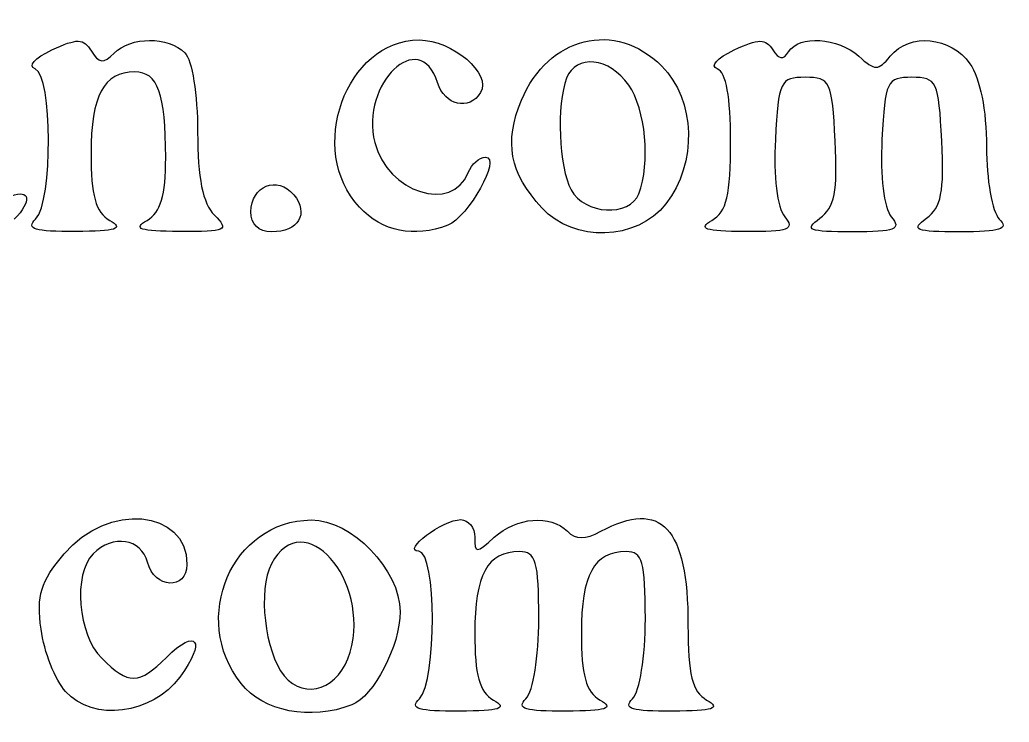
# Model space of a CAD drawing. Extents: x 1.04 to 4.15, y 7.76 to 9.54.
# Drawn here: x 3.6608 to 3.9702, y 8.2825 to 8.5021 of the extents above; entities that cross this region are included whole.
import ezdxf

# ---------------------------------------------------------------- set-up
doc = ezdxf.new("R2010")
doc.units = 0
doc.layers.add('Layer_1', color=7, linetype='CONTINUOUS')

msp = doc.modelspace()

# ---------------------------------------------------------------- linework, layer by layer
at = {"layer": 'Layer_1', "color": 7}
for points in [[(3.854405, 8.447733), (3.854405, 8.447733)], [(3.76701, 8.443509), (3.76701, 8.443509)], [(3.733095, 8.442104), (3.733095, 8.442104)], [(3.824059, 8.443294), (3.824059, 8.443294)], [(3.665762, 8.439795), (3.665762, 8.439794)], [(3.877262, 8.439391), (3.877262, 8.439394)], [(3.764118, 8.304344), (3.764118, 8.304344)], [(3.675139, 8.292044), (3.675139, 8.292044)], [(3.73, 8.294581), (3.73, 8.294581)], [(3.785758, 8.289798), (3.785758, 8.289798)]]:
    msp.add_lwpolyline(points, close=True, dxfattribs=at)
for points in [[(3.791429, 8.482461), (3.785852, 8.500032), (3.767197, 8.482177), (3.771833, 8.463705)], [(3.817666, 8.476947), (3.826046, 8.497004), (3.84708, 8.502112), (3.86158, 8.487612)], [(3.670834, 8.492668), (3.67879, 8.496402), (3.680695, 8.496345), (3.683195, 8.492299)], [(3.69029, 8.491656), (3.695552, 8.496918), (3.707232, 8.496991), (3.712429, 8.491795)], [(3.884167, 8.492667), (3.891872, 8.496283), (3.894057, 8.496298), (3.896251, 8.492745)], [(3.901209, 8.492102), (3.90449, 8.497411), (3.916631, 8.496641), (3.923188, 8.490707)], [(3.933026, 8.490707), (3.939174, 8.498116), (3.951923, 8.496925), (3.957906, 8.488382)], [(3.76701, 8.443509), (3.750355, 8.461238), (3.762748, 8.495794), (3.78576, 8.495794)], [(3.78576, 8.495794), (3.796116, 8.495794), (3.808486, 8.485154), (3.804892, 8.479338)], [(3.665595, 8.486746), (3.663212, 8.487609), (3.665455, 8.490144), (3.670834, 8.492668)], [(3.683195, 8.492299), (3.685549, 8.48849), (3.686994, 8.488359), (3.69029, 8.491656)], [(3.712429, 8.491795), (3.714683, 8.48954), (3.716429, 8.478736), (3.716429, 8.467033)], [(3.85124, 8.481719), (3.84521, 8.490327), (3.834711, 8.491479), (3.831785, 8.483854)], [(3.878929, 8.486746), (3.876546, 8.487608), (3.878789, 8.490143), (3.884167, 8.492667)], [(3.896251, 8.492745), (3.898134, 8.489697), (3.899605, 8.489506), (3.901209, 8.492102)], [(3.923188, 8.490707), (3.928223, 8.48615), (3.929244, 8.48615), (3.933026, 8.490707)], [(3.665762, 8.439794), (3.671227, 8.44526), (3.671087, 8.48476), (3.665595, 8.486746)], [(3.86158, 8.487612), (3.872127, 8.477065), (3.872717, 8.457116), (3.862853, 8.444577)], [(3.883095, 8.464015), (3.883095, 8.477967), (3.881668, 8.485755), (3.878929, 8.486746)], [(3.957906, 8.488382), (3.961097, 8.483827), (3.963095, 8.473814), (3.963095, 8.462382)], [(3.696739, 8.485795), (3.68704, 8.485795), (3.683095, 8.478421), (3.683095, 8.460294)], [(3.706429, 8.459021), (3.706429, 8.479114), (3.704011, 8.485795), (3.696739, 8.485795)], [(3.831785, 8.483854), (3.828613, 8.475589), (3.829413, 8.456007), (3.833213, 8.448908)], [(3.906429, 8.484124), (3.898607, 8.484124), (3.898033, 8.48293), (3.897087, 8.464676)], [(3.915784, 8.464217), (3.914821, 8.482957), (3.914273, 8.484124), (3.906429, 8.484124)], [(3.939762, 8.484124), (3.931941, 8.484124), (3.931367, 8.48293), (3.930421, 8.464676)], [(3.949117, 8.464217), (3.948155, 8.482957), (3.947607, 8.484124), (3.939762, 8.484124)], [(3.804892, 8.479338), (3.801308, 8.47354), (3.7937, 8.475305), (3.791429, 8.482461)], [(3.854405, 8.447733), (3.858082, 8.457315), (3.85651, 8.474194), (3.85124, 8.481719)], [(3.824059, 8.443294), (3.814002, 8.454282), (3.812187, 8.463835), (3.817666, 8.476947)], [(3.716429, 8.467033), (3.716429, 8.452603), (3.718026, 8.444673), (3.721667, 8.441033)], [(3.771833, 8.463705), (3.775756, 8.448071), (3.796148, 8.44157), (3.801066, 8.454386)], [(3.877262, 8.439394), (3.881851, 8.442067), (3.883095, 8.447319), (3.883095, 8.464015)], [(3.897087, 8.464676), (3.896493, 8.453206), (3.897686, 8.443293), (3.899995, 8.44051)], [(3.91098, 8.440051), (3.91563, 8.443451), (3.916599, 8.448326), (3.915784, 8.464217)], [(3.930421, 8.464676), (3.929826, 8.453206), (3.931019, 8.443293), (3.933329, 8.44051)], [(3.944313, 8.440051), (3.948964, 8.443451), (3.949933, 8.448326), (3.949117, 8.464217)], [(3.963095, 8.462382), (3.963095, 8.452157), (3.964895, 8.441991), (3.967095, 8.439791)], [(3.683095, 8.460294), (3.683095, 8.447143), (3.684545, 8.441948), (3.688929, 8.439395)], [(3.700595, 8.439395), (3.704887, 8.441894), (3.706429, 8.447082), (3.706429, 8.459021)], [(3.80641, 8.459128), (3.811544, 8.459128), (3.801136, 8.440368), (3.794613, 8.437865)], [(3.801066, 8.454386), (3.802067, 8.456994), (3.804472, 8.459128), (3.80641, 8.459128)], [(3.733095, 8.442104), (3.733095, 8.450171), (3.741435, 8.453478), (3.746472, 8.447409)], [(3.658095, 8.447), (3.664099, 8.449304), (3.664648, 8.445347), (3.659095, 8.439794)], [(3.746472, 8.447409), (3.751368, 8.44151), (3.747969, 8.435794), (3.739565, 8.435794)], [(3.833213, 8.448908), (3.837373, 8.441135), (3.851571, 8.440348), (3.854405, 8.447733)], [(3.794613, 8.437865), (3.784137, 8.433845), (3.774175, 8.435882), (3.76701, 8.443509)], [(3.862853, 8.444577), (3.853706, 8.432947), (3.834122, 8.4323), (3.824059, 8.443294)], [(3.721667, 8.441033), (3.726429, 8.436271), (3.725444, 8.435804), (3.710833, 8.435896)], [(3.739565, 8.435794), (3.735439, 8.435794), (3.733095, 8.438081), (3.733095, 8.442104)], [(3.899995, 8.44051), (3.903283, 8.436548), (3.901305, 8.435807), (3.88767, 8.435892)], [(3.933329, 8.44051), (3.936614, 8.436551), (3.934659, 8.435791), (3.9212, 8.435791)], [(3.678262, 8.435896), (3.665429, 8.435818), (3.662651, 8.436684), (3.665762, 8.439795)], [(3.688929, 8.439395), (3.693465, 8.436753), (3.691094, 8.435975), (3.678262, 8.435896)], [(3.710833, 8.435896), (3.698293, 8.435974), (3.696044, 8.436744), (3.700595, 8.439395)], [(3.88767, 8.435892), (3.875014, 8.43597), (3.872717, 8.436743), (3.877262, 8.439391)], [(3.9212, 8.435791), (3.90736, 8.435791), (3.905955, 8.436376), (3.91098, 8.440051)], [(3.954792, 8.435791), (3.940742, 8.435791), (3.939293, 8.43638), (3.944313, 8.440051)], [(3.967095, 8.439791), (3.970206, 8.43668), (3.967472, 8.435791), (3.954792, 8.435791)], [(3.674705, 8.335127), (3.688285, 8.351266), (3.713091, 8.349114), (3.713091, 8.331798)], [(3.764118, 8.304344), (3.770581, 8.326985), (3.749507, 8.35068), (3.739513, 8.332007)], [(3.842514, 8.342156), (3.861447, 8.352288), (3.869758, 8.343349), (3.869758, 8.312849)], [(3.809187, 8.340281), (3.816178, 8.346608), (3.826748, 8.347474), (3.832067, 8.342156)], [(3.73, 8.294581), (3.713997, 8.314926), (3.727109, 8.345442), (3.751962, 8.345692)], [(3.751962, 8.345692), (3.764493, 8.345817), (3.779758, 8.330084), (3.779758, 8.317043)], [(3.785591, 8.335904), (3.78009, 8.336044), (3.793041, 8.345798), (3.798729, 8.345798)], [(3.798729, 8.345798), (3.801128, 8.345798), (3.803091, 8.343315), (3.803091, 8.340281)], [(3.700724, 8.332465), (3.698784, 8.339883), (3.689905, 8.341278), (3.683758, 8.335131)], [(3.832067, 8.342156), (3.834701, 8.339522), (3.837593, 8.339522), (3.842514, 8.342156)], [(3.803091, 8.340281), (3.803091, 8.335148), (3.803515, 8.335148), (3.809187, 8.340281)], [(3.66746, 8.311535), (3.666032, 8.322181), (3.667309, 8.326336), (3.674705, 8.335127)], [(3.683758, 8.335131), (3.67742, 8.328793), (3.67896, 8.309929), (3.686425, 8.302465)], [(3.785758, 8.289798), (3.791288, 8.295328), (3.791142, 8.335763), (3.785591, 8.335904)], [(3.817091, 8.335798), (3.807033, 8.335798), (3.803091, 8.328619), (3.803091, 8.310297)], [(3.823091, 8.314798), (3.823091, 8.332798), (3.822235, 8.335798), (3.817091, 8.335798)], [(3.850425, 8.335798), (3.840366, 8.335798), (3.836425, 8.328619), (3.836425, 8.310297)], [(3.856425, 8.314798), (3.856425, 8.332798), (3.855568, 8.335798), (3.850425, 8.335798)], [(3.713091, 8.331798), (3.713091, 8.32362), (3.702893, 8.32417), (3.700724, 8.332465)], [(3.739513, 8.332007), (3.735194, 8.323936), (3.737414, 8.304306), (3.743472, 8.297006)], [(3.779758, 8.317043), (3.779758, 8.306391), (3.771516, 8.290519), (3.764609, 8.287868)], [(3.819091, 8.289798), (3.821356, 8.292062), (3.823091, 8.302909), (3.823091, 8.314798)], [(3.852425, 8.289798), (3.854689, 8.292062), (3.856425, 8.302909), (3.856425, 8.314798)], [(3.675139, 8.292044), (3.671869, 8.295657), (3.668413, 8.304428), (3.66746, 8.311535)], [(3.706703, 8.302742), (3.716206, 8.312246), (3.719213, 8.307797), (3.71087, 8.296577)], [(3.869758, 8.312849), (3.869758, 8.297267), (3.871059, 8.292038), (3.875591, 8.289398)], [(3.803091, 8.310297), (3.803091, 8.297146), (3.804541, 8.291951), (3.808925, 8.289398)], [(3.836425, 8.310297), (3.836425, 8.297146), (3.837875, 8.291951), (3.842258, 8.289398)], [(3.743472, 8.297006), (3.750054, 8.289075), (3.760855, 8.292913), (3.764118, 8.304344)], [(3.686425, 8.302465), (3.694832, 8.294057), (3.698062, 8.294102), (3.706703, 8.302742)], [(3.71087, 8.296577), (3.702096, 8.284775), (3.683816, 8.282456), (3.675139, 8.292044)], [(3.764609, 8.287868), (3.751685, 8.282909), (3.73693, 8.285771), (3.73, 8.294581)], [(3.798258, 8.285899), (3.785425, 8.285821), (3.782647, 8.286687), (3.785758, 8.289798)], [(3.808925, 8.289398), (3.813461, 8.286756), (3.81109, 8.285978), (3.798258, 8.285899)], [(3.831591, 8.285899), (3.818758, 8.285821), (3.81598, 8.286687), (3.819091, 8.289798)], [(3.842258, 8.289398), (3.846794, 8.286756), (3.844423, 8.285978), (3.831591, 8.285899)], [(3.864925, 8.285899), (3.852091, 8.285821), (3.849314, 8.286687), (3.852425, 8.289798)], [(3.875591, 8.289398), (3.880128, 8.286756), (3.877756, 8.285978), (3.864925, 8.285899)]]:
    msp.add_open_spline(points, degree=3, dxfattribs=at)

doc.saveas('drawing.dxf')
